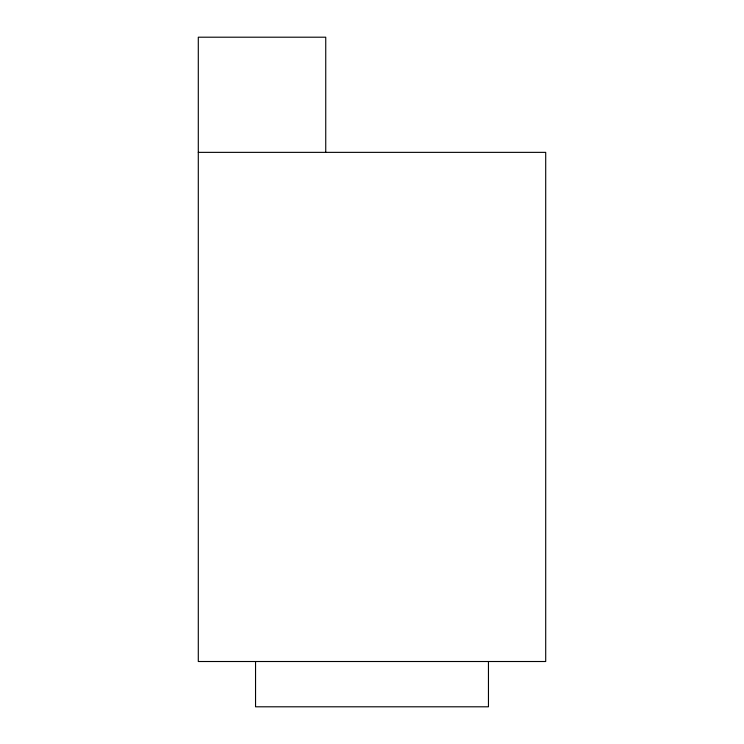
<?xml version="1.0" encoding="UTF-8"?>
<svg xmlns="http://www.w3.org/2000/svg" width="744" height="744" viewBox="0 0 744 744"><rect width="100%" height="100%" fill="white"/><g stroke="black" fill="none" stroke-linecap="round" stroke-linejoin="round"><path stroke-width="1.12" d="M198.295 152.362L545.705 152.362L545.705 661.509L198.295 661.509L198.295 37.2L325.742 37.2L325.742 152.362M488.455 661.509L488.455 706.8L255.545 706.8L255.545 661.509"/></g></svg>
